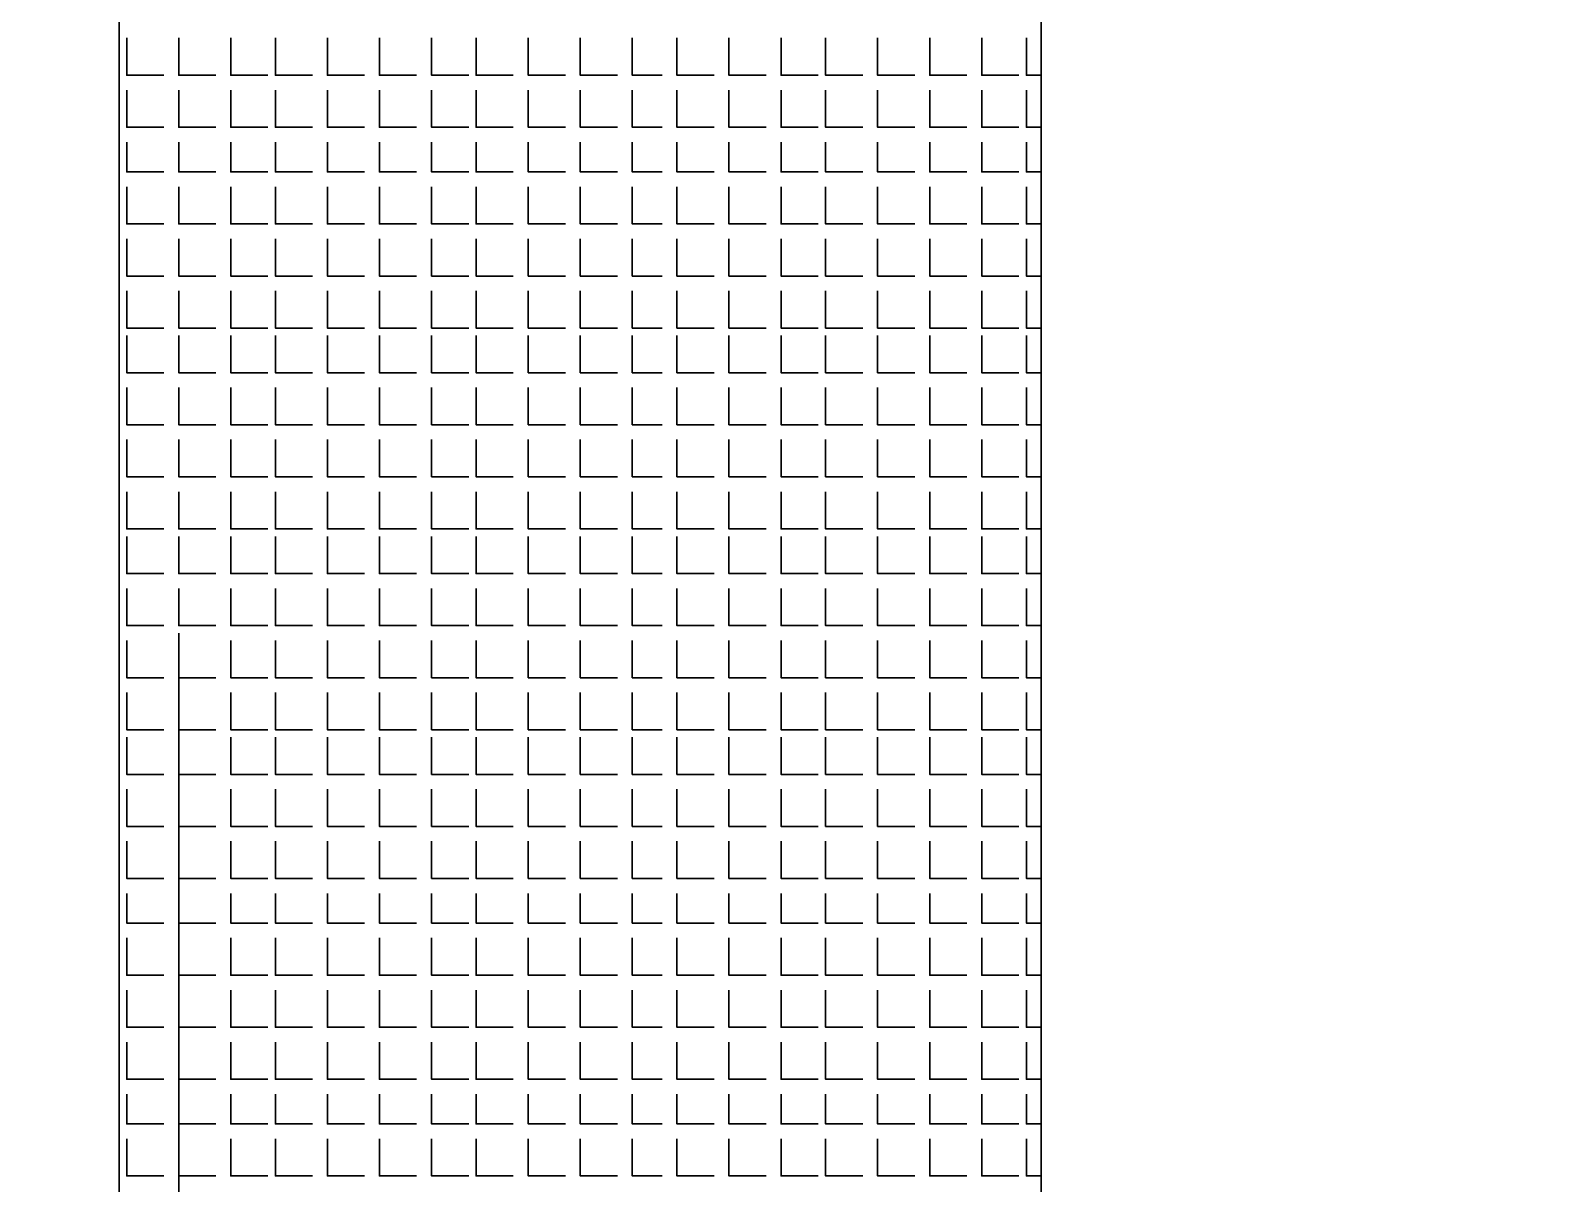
# Model space of a CAD drawing. Extents: x 69291107 to 70108111, y -33487476 to -33099794.
# Drawn here: x 69291844.7 to 69292281.5, y -33448808.7 to -33448479.2 of the extents above; entities that cross this region are included whole.
import ezdxf

# ---------------------------------------------------------------- set-up
doc = ezdxf.new("R2010")
doc.units = 0
doc.header["$LTSCALE"] = 100
for name, color, linetype in [('PDF _СС_ЗВ_Оборудование', 1, 'Continuous'), ('PDF _СС_Схема', 7, 'Continuous'), ('PDF _СС_ЭЧС_Оборудование', 1, 'Continuous')]:
    doc.layers.add(name, color=color, linetype=linetype)

msp = doc.modelspace()

# ---------------------------------------------------------------- linework, layer by layer
at = {"layer": 'PDF _СС_ЗВ_Оборудование', "lineweight": 30}
msp.add_lwpolyline([(69291870.02, -33449099.87), (69291870.02, -33448219.86)], dxfattribs=at)
at = {"layer": 'PDF _СС_Схема', "lineweight": 30}
msp.add_lwpolyline([(69291106.92, -33425583.93), (69292133.59, -33425583.93), (69292133.59, -33473370.2), (69291106.92, -33473370.2)], close=True, dxfattribs=at)
at = {"layer": 'PDF _СС_Схема', "color": 3, "lineweight": 30}
msp.add_lwpolyline([(69291887.02, -33448651.36), (69291887.02, -33450952.08), (69309802.9, -33450952.08)], dxfattribs=at)
at = {"layer": 'PDF _СС_ЭЧС_Оборудование', "lineweight": 30}
msp.add_lwpolyline([(69292133.59, -33448224.11), (69291640.45, -33448224.11), (69291640.45, -33449099.87), (69292133.59, -33449099.87)], close=True, dxfattribs=at)
for points in [[(69291872.14, -33448481.31), (69291872.14, -33448491.94), (69291882.77, -33448491.94)], [(69291887.02, -33448481.31), (69291887.02, -33448491.94), (69291897.65, -33448491.94)], [(69291901.9, -33448481.31), (69291901.9, -33448491.94), (69291912.53, -33448491.94)], [(69291914.65, -33448481.31), (69291914.65, -33448491.94), (69291925.28, -33448491.94)], [(69291929.53, -33448481.31), (69291929.53, -33448491.94), (69291940.16, -33448491.94)], [(69291944.41, -33448481.31), (69291944.41, -33448491.94), (69291955.04, -33448491.94)], [(69291959.29, -33448481.31), (69291959.29, -33448491.94), (69291969.92, -33448491.94)], [(69291972.05, -33448481.31), (69291972.05, -33448491.94), (69291982.67, -33448491.94)], [(69291986.93, -33448481.31), (69291986.93, -33448491.94), (69291997.55, -33448491.94)], [(69292001.81, -33448481.31), (69292001.81, -33448491.94), (69292012.43, -33448491.94)], [(69292016.68, -33448481.31), (69292016.68, -33448491.94), (69292025.19, -33448491.94)], [(69292029.44, -33448481.31), (69292029.44, -33448491.94), (69292040.07, -33448491.94)], [(69292044.32, -33448481.31), (69292044.32, -33448491.94), (69292054.95, -33448491.94)], [(69292059.2, -33448481.31), (69292059.2, -33448491.94), (69292069.82, -33448491.94)], [(69292071.95, -33448481.31), (69292071.95, -33448491.94), (69292082.58, -33448491.94)], [(69292086.83, -33448481.31), (69292086.83, -33448491.94), (69292097.46, -33448491.94)], [(69292101.71, -33448481.31), (69292101.71, -33448491.94), (69292112.34, -33448491.94)], [(69292116.59, -33448481.31), (69292116.59, -33448491.94), (69292127.22, -33448491.94)], [(69292129.34, -33448481.31), (69292129.34, -33448491.94), (69292133.59, -33448491.94)], [(69291872.14, -33448496.19), (69291872.14, -33448506.82), (69291882.77, -33448506.82)], [(69291887.02, -33448496.19), (69291887.02, -33448506.82), (69291897.65, -33448506.82)], [(69291901.9, -33448496.19), (69291901.9, -33448506.82), (69291912.53, -33448506.82)], [(69291914.65, -33448496.19), (69291914.65, -33448506.82), (69291925.28, -33448506.82)], [(69291929.53, -33448496.19), (69291929.53, -33448506.82), (69291940.16, -33448506.82)], [(69291944.41, -33448496.19), (69291944.41, -33448506.82), (69291955.04, -33448506.82)], [(69291959.29, -33448496.19), (69291959.29, -33448506.82), (69291969.92, -33448506.82)], [(69291972.05, -33448496.19), (69291972.05, -33448506.82), (69291982.67, -33448506.82)], [(69291986.93, -33448496.19), (69291986.93, -33448506.82), (69291997.55, -33448506.82)], [(69292001.81, -33448496.19), (69292001.81, -33448506.82), (69292012.43, -33448506.82)], [(69292016.68, -33448496.19), (69292016.68, -33448506.82), (69292025.19, -33448506.82)], [(69292029.44, -33448496.19), (69292029.44, -33448506.82), (69292040.07, -33448506.82)], [(69292044.32, -33448496.19), (69292044.32, -33448506.82), (69292054.95, -33448506.82)], [(69292059.2, -33448496.19), (69292059.2, -33448506.82), (69292069.82, -33448506.82)], [(69292071.95, -33448496.19), (69292071.95, -33448506.82), (69292082.58, -33448506.82)], [(69292086.83, -33448496.19), (69292086.83, -33448506.82), (69292097.46, -33448506.82)], [(69292101.71, -33448496.19), (69292101.71, -33448506.82), (69292112.34, -33448506.82)], [(69292116.59, -33448496.19), (69292116.59, -33448506.82), (69292127.22, -33448506.82)], [(69292129.34, -33448496.19), (69292129.34, -33448506.82), (69292133.59, -33448506.82)], [(69291872.14, -33448511.07), (69291872.14, -33448519.57), (69291882.77, -33448519.57)], [(69291887.02, -33448511.07), (69291887.02, -33448519.57), (69291897.65, -33448519.57)], [(69291901.9, -33448511.07), (69291901.9, -33448519.57), (69291912.53, -33448519.57)], [(69291914.65, -33448511.07), (69291914.65, -33448519.57), (69291925.28, -33448519.57)], [(69291929.53, -33448511.07), (69291929.53, -33448519.57), (69291940.16, -33448519.57)], [(69291944.41, -33448511.07), (69291944.41, -33448519.57), (69291955.04, -33448519.57)], [(69291959.29, -33448511.07), (69291959.29, -33448519.57), (69291969.92, -33448519.57)], [(69291972.05, -33448511.07), (69291972.05, -33448519.57), (69291982.67, -33448519.57)], [(69291986.93, -33448511.07), (69291986.93, -33448519.57), (69291997.55, -33448519.57)], [(69292001.81, -33448511.07), (69292001.81, -33448519.57), (69292012.43, -33448519.57)], [(69292016.68, -33448511.07), (69292016.68, -33448519.57), (69292025.19, -33448519.57)], [(69292029.44, -33448511.07), (69292029.44, -33448519.57), (69292040.07, -33448519.57)], [(69292044.32, -33448511.07), (69292044.32, -33448519.57), (69292054.95, -33448519.57)], [(69292059.2, -33448511.07), (69292059.2, -33448519.57), (69292069.82, -33448519.57)], [(69292071.95, -33448511.07), (69292071.95, -33448519.57), (69292082.58, -33448519.57)], [(69292086.83, -33448511.07), (69292086.83, -33448519.57), (69292097.46, -33448519.57)], [(69292101.71, -33448511.07), (69292101.71, -33448519.57), (69292112.34, -33448519.57)], [(69292116.59, -33448511.07), (69292116.59, -33448519.57), (69292127.22, -33448519.57)], [(69292129.34, -33448511.07), (69292129.34, -33448519.57), (69292133.59, -33448519.57)], [(69291872.14, -33448523.83), (69291872.14, -33448534.45), (69291882.77, -33448534.45)], [(69291887.02, -33448523.83), (69291887.02, -33448534.45), (69291897.65, -33448534.45)], [(69291901.9, -33448523.83), (69291901.9, -33448534.45), (69291912.53, -33448534.45)], [(69291914.65, -33448523.83), (69291914.65, -33448534.45), (69291925.28, -33448534.45)], [(69291929.53, -33448523.83), (69291929.53, -33448534.45), (69291940.16, -33448534.45)], [(69291944.41, -33448523.83), (69291944.41, -33448534.45), (69291955.04, -33448534.45)], [(69291959.29, -33448523.83), (69291959.29, -33448534.45), (69291969.92, -33448534.45)], [(69291972.05, -33448523.83), (69291972.05, -33448534.45), (69291982.67, -33448534.45)], [(69291986.93, -33448523.83), (69291986.93, -33448534.45), (69291997.55, -33448534.45)], [(69292001.81, -33448523.83), (69292001.81, -33448534.45), (69292012.43, -33448534.45)], [(69292016.68, -33448523.83), (69292016.68, -33448534.45), (69292025.19, -33448534.45)], [(69292029.44, -33448523.83), (69292029.44, -33448534.45), (69292040.07, -33448534.45)], [(69292044.32, -33448523.83), (69292044.32, -33448534.45), (69292054.95, -33448534.45)], [(69292059.2, -33448523.83), (69292059.2, -33448534.45), (69292069.82, -33448534.45)], [(69292071.95, -33448523.83), (69292071.95, -33448534.45), (69292082.58, -33448534.45)], [(69292086.83, -33448523.83), (69292086.83, -33448534.45), (69292097.46, -33448534.45)], [(69292101.71, -33448523.83), (69292101.71, -33448534.45), (69292112.34, -33448534.45)], [(69292116.59, -33448523.83), (69292116.59, -33448534.45), (69292127.22, -33448534.45)], [(69292129.34, -33448523.83), (69292129.34, -33448534.45), (69292133.59, -33448534.45)], [(69291872.14, -33448538.7), (69291872.14, -33448549.33), (69291882.77, -33448549.33)], [(69291887.02, -33448538.7), (69291887.02, -33448549.33), (69291897.65, -33448549.33)], [(69291901.9, -33448538.7), (69291901.9, -33448549.33), (69291912.53, -33448549.33)], [(69291914.65, -33448538.7), (69291914.65, -33448549.33), (69291925.28, -33448549.33)], [(69291929.53, -33448538.7), (69291929.53, -33448549.33), (69291940.16, -33448549.33)], [(69291944.41, -33448538.7), (69291944.41, -33448549.33), (69291955.04, -33448549.33)], [(69291959.29, -33448538.7), (69291959.29, -33448549.33), (69291969.92, -33448549.33)], [(69291972.05, -33448538.7), (69291972.05, -33448549.33), (69291982.67, -33448549.33)], [(69291986.93, -33448538.7), (69291986.93, -33448549.33), (69291997.55, -33448549.33)], [(69292001.81, -33448538.7), (69292001.81, -33448549.33), (69292012.43, -33448549.33)], [(69292016.68, -33448538.7), (69292016.68, -33448549.33), (69292025.19, -33448549.33)], [(69292029.44, -33448538.7), (69292029.44, -33448549.33), (69292040.07, -33448549.33)], [(69292044.32, -33448538.7), (69292044.32, -33448549.33), (69292054.95, -33448549.33)], [(69292059.2, -33448538.7), (69292059.2, -33448549.33), (69292069.82, -33448549.33)], [(69292071.95, -33448538.7), (69292071.95, -33448549.33), (69292082.58, -33448549.33)], [(69292086.83, -33448538.7), (69292086.83, -33448549.33), (69292097.46, -33448549.33)], [(69292101.71, -33448538.7), (69292101.71, -33448549.33), (69292112.34, -33448549.33)], [(69292116.59, -33448538.7), (69292116.59, -33448549.33), (69292127.22, -33448549.33)], [(69292129.34, -33448538.7), (69292129.34, -33448549.33), (69292133.59, -33448549.33)], [(69291872.14, -33448553.58), (69291872.14, -33448564.21), (69291882.77, -33448564.21)], [(69291887.02, -33448553.58), (69291887.02, -33448564.21), (69291897.65, -33448564.21)], [(69291901.9, -33448553.58), (69291901.9, -33448564.21), (69291912.53, -33448564.21)], [(69291914.65, -33448553.58), (69291914.65, -33448564.21), (69291925.28, -33448564.21)], [(69291929.53, -33448553.58), (69291929.53, -33448564.21), (69291940.16, -33448564.21)], [(69291944.41, -33448553.58), (69291944.41, -33448564.21), (69291955.04, -33448564.21)], [(69291959.29, -33448553.58), (69291959.29, -33448564.21), (69291969.92, -33448564.21)], [(69291972.05, -33448553.58), (69291972.05, -33448564.21), (69291982.67, -33448564.21)], [(69291986.93, -33448553.58), (69291986.93, -33448564.21), (69291997.55, -33448564.21)], [(69292001.81, -33448553.58), (69292001.81, -33448564.21), (69292012.43, -33448564.21)], [(69292016.68, -33448553.58), (69292016.68, -33448564.21), (69292025.19, -33448564.21)], [(69292029.44, -33448553.58), (69292029.44, -33448564.21), (69292040.07, -33448564.21)], [(69292044.32, -33448553.58), (69292044.32, -33448564.21), (69292054.95, -33448564.21)], [(69292059.2, -33448553.58), (69292059.2, -33448564.21), (69292069.82, -33448564.21)], [(69292071.95, -33448553.58), (69292071.95, -33448564.21), (69292082.58, -33448564.21)], [(69292086.83, -33448553.58), (69292086.83, -33448564.21), (69292097.46, -33448564.21)], [(69292101.71, -33448553.58), (69292101.71, -33448564.21), (69292112.34, -33448564.21)], [(69292116.59, -33448553.58), (69292116.59, -33448564.21), (69292127.22, -33448564.21)], [(69292129.34, -33448553.58), (69292129.34, -33448564.21), (69292133.59, -33448564.21)], [(69291872.14, -33448566.34), (69291872.14, -33448576.97), (69291882.77, -33448576.97)], [(69291887.02, -33448566.34), (69291887.02, -33448576.97), (69291897.65, -33448576.97)], [(69291901.9, -33448566.34), (69291901.9, -33448576.97), (69291912.53, -33448576.97)], [(69291914.65, -33448566.34), (69291914.65, -33448576.97), (69291925.28, -33448576.97)], [(69291929.53, -33448566.34), (69291929.53, -33448576.97), (69291940.16, -33448576.97)], [(69291944.41, -33448566.34), (69291944.41, -33448576.97), (69291955.04, -33448576.97)], [(69291959.29, -33448566.34), (69291959.29, -33448576.97), (69291969.92, -33448576.97)], [(69291972.05, -33448566.34), (69291972.05, -33448576.97), (69291982.67, -33448576.97)], [(69291986.93, -33448566.34), (69291986.93, -33448576.97), (69291997.55, -33448576.97)], [(69292001.81, -33448566.34), (69292001.81, -33448576.97), (69292012.43, -33448576.97)], [(69292016.68, -33448566.34), (69292016.68, -33448576.97), (69292025.19, -33448576.97)], [(69292029.44, -33448566.34), (69292029.44, -33448576.97), (69292040.07, -33448576.97)], [(69292044.32, -33448566.34), (69292044.32, -33448576.97), (69292054.95, -33448576.97)], [(69292059.2, -33448566.34), (69292059.2, -33448576.97), (69292069.82, -33448576.97)], [(69292071.95, -33448566.34), (69292071.95, -33448576.97), (69292082.58, -33448576.97)], [(69292086.83, -33448566.34), (69292086.83, -33448576.97), (69292097.46, -33448576.97)], [(69292101.71, -33448566.34), (69292101.71, -33448576.97), (69292112.34, -33448576.97)], [(69292116.59, -33448566.34), (69292116.59, -33448576.97), (69292127.22, -33448576.97)], [(69292129.34, -33448566.34), (69292129.34, -33448576.97), (69292133.59, -33448576.97)], [(69291872.14, -33448581.22), (69291872.14, -33448591.84), (69291882.77, -33448591.84)], [(69291887.02, -33448581.22), (69291887.02, -33448591.84), (69291897.65, -33448591.84)], [(69291901.9, -33448581.22), (69291901.9, -33448591.84), (69291912.53, -33448591.84)], [(69291914.65, -33448581.22), (69291914.65, -33448591.84), (69291925.28, -33448591.84)], [(69291929.53, -33448581.22), (69291929.53, -33448591.84), (69291940.16, -33448591.84)], [(69291944.41, -33448581.22), (69291944.41, -33448591.84), (69291955.04, -33448591.84)], [(69291959.29, -33448581.22), (69291959.29, -33448591.84), (69291969.92, -33448591.84)], [(69291972.05, -33448581.22), (69291972.05, -33448591.84), (69291982.67, -33448591.84)], [(69291986.93, -33448581.22), (69291986.93, -33448591.84), (69291997.55, -33448591.84)], [(69292001.81, -33448581.22), (69292001.81, -33448591.84), (69292012.43, -33448591.84)], [(69292016.68, -33448581.22), (69292016.68, -33448591.84), (69292025.19, -33448591.84)], [(69292029.44, -33448581.22), (69292029.44, -33448591.84), (69292040.07, -33448591.84)], [(69292044.32, -33448581.22), (69292044.32, -33448591.84), (69292054.95, -33448591.84)], [(69292059.2, -33448581.22), (69292059.2, -33448591.84), (69292069.82, -33448591.84)], [(69292071.95, -33448581.22), (69292071.95, -33448591.84), (69292082.58, -33448591.84)], [(69292086.83, -33448581.22), (69292086.83, -33448591.84), (69292097.46, -33448591.84)], [(69292101.71, -33448581.22), (69292101.71, -33448591.84), (69292112.34, -33448591.84)], [(69292116.59, -33448581.22), (69292116.59, -33448591.84), (69292127.22, -33448591.84)], [(69292129.34, -33448581.22), (69292129.34, -33448591.84), (69292133.59, -33448591.84)], [(69291872.14, -33448596.1), (69291872.14, -33448606.72), (69291882.77, -33448606.72)], [(69291887.02, -33448596.1), (69291887.02, -33448606.72), (69291897.65, -33448606.72)], [(69291901.9, -33448596.1), (69291901.9, -33448606.72), (69291912.53, -33448606.72)], [(69291914.65, -33448596.1), (69291914.65, -33448606.72), (69291925.28, -33448606.72)], [(69291929.53, -33448596.1), (69291929.53, -33448606.72), (69291940.16, -33448606.72)], [(69291944.41, -33448596.1), (69291944.41, -33448606.72), (69291955.04, -33448606.72)], [(69291959.29, -33448596.1), (69291959.29, -33448606.72), (69291969.92, -33448606.72)], [(69291972.05, -33448596.1), (69291972.05, -33448606.72), (69291982.67, -33448606.72)], [(69291986.93, -33448596.1), (69291986.93, -33448606.72), (69291997.55, -33448606.72)], [(69292001.81, -33448596.1), (69292001.81, -33448606.72), (69292012.43, -33448606.72)], [(69292016.68, -33448596.1), (69292016.68, -33448606.72), (69292025.19, -33448606.72)], [(69292029.44, -33448596.1), (69292029.44, -33448606.72), (69292040.07, -33448606.72)], [(69292044.32, -33448596.1), (69292044.32, -33448606.72), (69292054.95, -33448606.72)], [(69292059.2, -33448596.1), (69292059.2, -33448606.72), (69292069.82, -33448606.72)], [(69292071.95, -33448596.1), (69292071.95, -33448606.72), (69292082.58, -33448606.72)], [(69292086.83, -33448596.1), (69292086.83, -33448606.72), (69292097.46, -33448606.72)], [(69292101.71, -33448596.1), (69292101.71, -33448606.72), (69292112.34, -33448606.72)], [(69292116.59, -33448596.1), (69292116.59, -33448606.72), (69292127.22, -33448606.72)], [(69292129.34, -33448596.1), (69292129.34, -33448606.72), (69292133.59, -33448606.72)], [(69291872.14, -33448610.98), (69291872.14, -33448621.6), (69291882.77, -33448621.6)], [(69291887.02, -33448610.98), (69291887.02, -33448621.6), (69291897.65, -33448621.6)], [(69291901.9, -33448610.98), (69291901.9, -33448621.6), (69291912.53, -33448621.6)], [(69291914.65, -33448610.98), (69291914.65, -33448621.6), (69291925.28, -33448621.6)], [(69291929.53, -33448610.98), (69291929.53, -33448621.6), (69291940.16, -33448621.6)], [(69291944.41, -33448610.98), (69291944.41, -33448621.6), (69291955.04, -33448621.6)], [(69291959.29, -33448610.98), (69291959.29, -33448621.6), (69291969.92, -33448621.6)], [(69291972.05, -33448610.98), (69291972.05, -33448621.6), (69291982.67, -33448621.6)], [(69291986.93, -33448610.98), (69291986.93, -33448621.6), (69291997.55, -33448621.6)], [(69292001.81, -33448610.98), (69292001.81, -33448621.6), (69292012.43, -33448621.6)], [(69292016.68, -33448610.98), (69292016.68, -33448621.6), (69292025.19, -33448621.6)], [(69292029.44, -33448610.98), (69292029.44, -33448621.6), (69292040.07, -33448621.6)], [(69292044.32, -33448610.98), (69292044.32, -33448621.6), (69292054.95, -33448621.6)], [(69292059.2, -33448610.98), (69292059.2, -33448621.6), (69292069.82, -33448621.6)], [(69292071.95, -33448610.98), (69292071.95, -33448621.6), (69292082.58, -33448621.6)], [(69292086.83, -33448610.98), (69292086.83, -33448621.6), (69292097.46, -33448621.6)], [(69292101.71, -33448610.98), (69292101.71, -33448621.6), (69292112.34, -33448621.6)], [(69292116.59, -33448610.98), (69292116.59, -33448621.6), (69292127.22, -33448621.6)], [(69292129.34, -33448610.98), (69292129.34, -33448621.6), (69292133.59, -33448621.6)], [(69291872.14, -33448623.73), (69291872.14, -33448634.36), (69291882.77, -33448634.36)], [(69291887.02, -33448623.73), (69291887.02, -33448634.36), (69291897.65, -33448634.36)], [(69291901.9, -33448623.73), (69291901.9, -33448634.36), (69291912.53, -33448634.36)], [(69291914.65, -33448623.73), (69291914.65, -33448634.36), (69291925.28, -33448634.36)], [(69291929.53, -33448623.73), (69291929.53, -33448634.36), (69291940.16, -33448634.36)], [(69291944.41, -33448623.73), (69291944.41, -33448634.36), (69291955.04, -33448634.36)], [(69291959.29, -33448623.73), (69291959.29, -33448634.36), (69291969.92, -33448634.36)], [(69291972.05, -33448623.73), (69291972.05, -33448634.36), (69291982.67, -33448634.36)], [(69291986.93, -33448623.73), (69291986.93, -33448634.36), (69291997.55, -33448634.36)], [(69292001.81, -33448623.73), (69292001.81, -33448634.36), (69292012.43, -33448634.36)], [(69292016.68, -33448623.73), (69292016.68, -33448634.36), (69292025.19, -33448634.36)], [(69292029.44, -33448623.73), (69292029.44, -33448634.36), (69292040.07, -33448634.36)], [(69292044.32, -33448623.73), (69292044.32, -33448634.36), (69292054.95, -33448634.36)], [(69292059.2, -33448623.73), (69292059.2, -33448634.36), (69292069.82, -33448634.36)], [(69292071.95, -33448623.73), (69292071.95, -33448634.36), (69292082.58, -33448634.36)], [(69292086.83, -33448623.73), (69292086.83, -33448634.36), (69292097.46, -33448634.36)], [(69292101.71, -33448623.73), (69292101.71, -33448634.36), (69292112.34, -33448634.36)], [(69292116.59, -33448623.73), (69292116.59, -33448634.36), (69292127.22, -33448634.36)], [(69292129.34, -33448623.73), (69292129.34, -33448634.36), (69292133.59, -33448634.36)], [(69291872.14, -33448638.61), (69291872.14, -33448649.24), (69291882.77, -33448649.24)], [(69291887.02, -33448638.61), (69291887.02, -33448649.24), (69291897.65, -33448649.24)], [(69291901.9, -33448638.61), (69291901.9, -33448649.24), (69291912.53, -33448649.24)], [(69291914.65, -33448638.61), (69291914.65, -33448649.24), (69291925.28, -33448649.24)], [(69291929.53, -33448638.61), (69291929.53, -33448649.24), (69291940.16, -33448649.24)], [(69291944.41, -33448638.61), (69291944.41, -33448649.24), (69291955.04, -33448649.24)], [(69291959.29, -33448638.61), (69291959.29, -33448649.24), (69291969.92, -33448649.24)], [(69291972.05, -33448638.61), (69291972.05, -33448649.24), (69291982.67, -33448649.24)], [(69291986.93, -33448638.61), (69291986.93, -33448649.24), (69291997.55, -33448649.24)], [(69292001.81, -33448638.61), (69292001.81, -33448649.24), (69292012.43, -33448649.24)], [(69292016.68, -33448638.61), (69292016.68, -33448649.24), (69292025.19, -33448649.24)], [(69292029.44, -33448638.61), (69292029.44, -33448649.24), (69292040.07, -33448649.24)], [(69292044.32, -33448638.61), (69292044.32, -33448649.24), (69292054.95, -33448649.24)], [(69292059.2, -33448638.61), (69292059.2, -33448649.24), (69292069.82, -33448649.24)], [(69292071.95, -33448638.61), (69292071.95, -33448649.24), (69292082.58, -33448649.24)], [(69292086.83, -33448638.61), (69292086.83, -33448649.24), (69292097.46, -33448649.24)], [(69292101.71, -33448638.61), (69292101.71, -33448649.24), (69292112.34, -33448649.24)], [(69292116.59, -33448638.61), (69292116.59, -33448649.24), (69292127.22, -33448649.24)], [(69292129.34, -33448638.61), (69292129.34, -33448649.24), (69292133.59, -33448649.24)], [(69291872.14, -33448653.49), (69291872.14, -33448664.12), (69291882.77, -33448664.12)], [(69291887.02, -33448653.49), (69291887.02, -33448664.12), (69291897.65, -33448664.12)], [(69291901.9, -33448653.49), (69291901.9, -33448664.12), (69291912.53, -33448664.12)], [(69291914.65, -33448653.49), (69291914.65, -33448664.12), (69291925.28, -33448664.12)], [(69291929.53, -33448653.49), (69291929.53, -33448664.12), (69291940.16, -33448664.12)], [(69291944.41, -33448653.49), (69291944.41, -33448664.12), (69291955.04, -33448664.12)], [(69291959.29, -33448653.49), (69291959.29, -33448664.12), (69291969.92, -33448664.12)], [(69291972.05, -33448653.49), (69291972.05, -33448664.12), (69291982.67, -33448664.12)], [(69291986.93, -33448653.49), (69291986.93, -33448664.12), (69291997.55, -33448664.12)], [(69292001.81, -33448653.49), (69292001.81, -33448664.12), (69292012.43, -33448664.12)], [(69292016.68, -33448653.49), (69292016.68, -33448664.12), (69292025.19, -33448664.12)], [(69292029.44, -33448653.49), (69292029.44, -33448664.12), (69292040.07, -33448664.12)], [(69292044.32, -33448653.49), (69292044.32, -33448664.12), (69292054.95, -33448664.12)], [(69292059.2, -33448653.49), (69292059.2, -33448664.12), (69292069.82, -33448664.12)], [(69292071.95, -33448653.49), (69292071.95, -33448664.12), (69292082.58, -33448664.12)], [(69292086.83, -33448653.49), (69292086.83, -33448664.12), (69292097.46, -33448664.12)], [(69292101.71, -33448653.49), (69292101.71, -33448664.12), (69292112.34, -33448664.12)], [(69292116.59, -33448653.49), (69292116.59, -33448664.12), (69292127.22, -33448664.12)], [(69292129.34, -33448653.49), (69292129.34, -33448664.12), (69292133.59, -33448664.12)], [(69291872.14, -33448668.37), (69291872.14, -33448679), (69291882.77, -33448679)], [(69291887.02, -33448668.37), (69291887.02, -33448679), (69291897.65, -33448679)], [(69291901.9, -33448668.37), (69291901.9, -33448679), (69291912.53, -33448679)], [(69291914.65, -33448668.37), (69291914.65, -33448679), (69291925.28, -33448679)], [(69291929.53, -33448668.37), (69291929.53, -33448679), (69291940.16, -33448679)], [(69291944.41, -33448668.37), (69291944.41, -33448679), (69291955.04, -33448679)], [(69291959.29, -33448668.37), (69291959.29, -33448679), (69291969.92, -33448679)], [(69291972.05, -33448668.37), (69291972.05, -33448679), (69291982.67, -33448679)], [(69291986.93, -33448668.37), (69291986.93, -33448679), (69291997.55, -33448679)], [(69292001.81, -33448668.37), (69292001.81, -33448679), (69292012.43, -33448679)], [(69292016.68, -33448668.37), (69292016.68, -33448679), (69292025.19, -33448679)], [(69292029.44, -33448668.37), (69292029.44, -33448679), (69292040.07, -33448679)], [(69292044.32, -33448668.37), (69292044.32, -33448679), (69292054.95, -33448679)], [(69292059.2, -33448668.37), (69292059.2, -33448679), (69292069.82, -33448679)], [(69292071.95, -33448668.37), (69292071.95, -33448679), (69292082.58, -33448679)], [(69292086.83, -33448668.37), (69292086.83, -33448679), (69292097.46, -33448679)], [(69292101.71, -33448668.37), (69292101.71, -33448679), (69292112.34, -33448679)], [(69292116.59, -33448668.37), (69292116.59, -33448679), (69292127.22, -33448679)], [(69292129.34, -33448668.37), (69292129.34, -33448679), (69292133.59, -33448679)], [(69291872.14, -33448681.12), (69291872.14, -33448691.75), (69291882.77, -33448691.75)], [(69291887.02, -33448681.12), (69291887.02, -33448691.75), (69291897.65, -33448691.75)], [(69291901.9, -33448681.12), (69291901.9, -33448691.75), (69291912.53, -33448691.75)], [(69291914.65, -33448681.12), (69291914.65, -33448691.75), (69291925.28, -33448691.75)], [(69291929.53, -33448681.12), (69291929.53, -33448691.75), (69291940.16, -33448691.75)], [(69291944.41, -33448681.12), (69291944.41, -33448691.75), (69291955.04, -33448691.75)], [(69291959.29, -33448681.12), (69291959.29, -33448691.75), (69291969.92, -33448691.75)], [(69291972.05, -33448681.12), (69291972.05, -33448691.75), (69291982.67, -33448691.75)], [(69291986.93, -33448681.12), (69291986.93, -33448691.75), (69291997.55, -33448691.75)], [(69292001.81, -33448681.12), (69292001.81, -33448691.75), (69292012.43, -33448691.75)], [(69292016.68, -33448681.12), (69292016.68, -33448691.75), (69292025.19, -33448691.75)], [(69292029.44, -33448681.12), (69292029.44, -33448691.75), (69292040.07, -33448691.75)], [(69292044.32, -33448681.12), (69292044.32, -33448691.75), (69292054.95, -33448691.75)], [(69292059.2, -33448681.12), (69292059.2, -33448691.75), (69292069.82, -33448691.75)], [(69292071.95, -33448681.12), (69292071.95, -33448691.75), (69292082.58, -33448691.75)], [(69292086.83, -33448681.12), (69292086.83, -33448691.75), (69292097.46, -33448691.75)], [(69292101.71, -33448681.12), (69292101.71, -33448691.75), (69292112.34, -33448691.75)], [(69292116.59, -33448681.12), (69292116.59, -33448691.75), (69292127.22, -33448691.75)], [(69292129.34, -33448681.12), (69292129.34, -33448691.75), (69292133.59, -33448691.75)], [(69291872.14, -33448696), (69291872.14, -33448706.63), (69291882.77, -33448706.63)], [(69291887.02, -33448696), (69291887.02, -33448706.63), (69291897.65, -33448706.63)], [(69291901.9, -33448696), (69291901.9, -33448706.63), (69291912.53, -33448706.63)], [(69291914.65, -33448696), (69291914.65, -33448706.63), (69291925.28, -33448706.63)], [(69291929.53, -33448696), (69291929.53, -33448706.63), (69291940.16, -33448706.63)], [(69291944.41, -33448696), (69291944.41, -33448706.63), (69291955.04, -33448706.63)], [(69291959.29, -33448696), (69291959.29, -33448706.63), (69291969.92, -33448706.63)], [(69291972.05, -33448696), (69291972.05, -33448706.63), (69291982.67, -33448706.63)], [(69291986.93, -33448696), (69291986.93, -33448706.63), (69291997.55, -33448706.63)], [(69292001.81, -33448696), (69292001.81, -33448706.63), (69292012.43, -33448706.63)], [(69292016.68, -33448696), (69292016.68, -33448706.63), (69292025.19, -33448706.63)], [(69292029.44, -33448696), (69292029.44, -33448706.63), (69292040.07, -33448706.63)], [(69292044.32, -33448696), (69292044.32, -33448706.63), (69292054.95, -33448706.63)], [(69292059.2, -33448696), (69292059.2, -33448706.63), (69292069.82, -33448706.63)], [(69292071.95, -33448696), (69292071.95, -33448706.63), (69292082.58, -33448706.63)], [(69292086.83, -33448696), (69292086.83, -33448706.63), (69292097.46, -33448706.63)], [(69292101.71, -33448696), (69292101.71, -33448706.63), (69292112.34, -33448706.63)], [(69292116.59, -33448696), (69292116.59, -33448706.63), (69292127.22, -33448706.63)], [(69292129.34, -33448696), (69292129.34, -33448706.63), (69292133.59, -33448706.63)], [(69291872.14, -33448710.88), (69291872.14, -33448721.51), (69291882.77, -33448721.51)], [(69291887.02, -33448710.88), (69291887.02, -33448721.51), (69291897.65, -33448721.51)], [(69291901.9, -33448710.88), (69291901.9, -33448721.51), (69291912.53, -33448721.51)], [(69291914.65, -33448710.88), (69291914.65, -33448721.51), (69291925.28, -33448721.51)], [(69291929.53, -33448710.88), (69291929.53, -33448721.51), (69291940.16, -33448721.51)], [(69291944.41, -33448710.88), (69291944.41, -33448721.51), (69291955.04, -33448721.51)], [(69291959.29, -33448710.88), (69291959.29, -33448721.51), (69291969.92, -33448721.51)], [(69291972.05, -33448710.88), (69291972.05, -33448721.51), (69291982.67, -33448721.51)], [(69291986.93, -33448710.88), (69291986.93, -33448721.51), (69291997.55, -33448721.51)], [(69292001.81, -33448710.88), (69292001.81, -33448721.51), (69292012.43, -33448721.51)], [(69292016.68, -33448710.88), (69292016.68, -33448721.51), (69292025.19, -33448721.51)], [(69292029.44, -33448710.88), (69292029.44, -33448721.51), (69292040.07, -33448721.51)], [(69292044.32, -33448710.88), (69292044.32, -33448721.51), (69292054.95, -33448721.51)], [(69292059.2, -33448710.88), (69292059.2, -33448721.51), (69292069.82, -33448721.51)], [(69292071.95, -33448710.88), (69292071.95, -33448721.51), (69292082.58, -33448721.51)], [(69292086.83, -33448710.88), (69292086.83, -33448721.51), (69292097.46, -33448721.51)], [(69292101.71, -33448710.88), (69292101.71, -33448721.51), (69292112.34, -33448721.51)], [(69292116.59, -33448710.88), (69292116.59, -33448721.51), (69292127.22, -33448721.51)], [(69292129.34, -33448710.88), (69292129.34, -33448721.51), (69292133.59, -33448721.51)], [(69291872.14, -33448725.76), (69291872.14, -33448734.26), (69291882.77, -33448734.26)], [(69291887.02, -33448725.76), (69291887.02, -33448734.26), (69291897.65, -33448734.26)], [(69291901.9, -33448725.76), (69291901.9, -33448734.26), (69291912.53, -33448734.26)], [(69291914.65, -33448725.76), (69291914.65, -33448734.26), (69291925.28, -33448734.26)], [(69291929.53, -33448725.76), (69291929.53, -33448734.26), (69291940.16, -33448734.26)], [(69291944.41, -33448725.76), (69291944.41, -33448734.26), (69291955.04, -33448734.26)], [(69291959.29, -33448725.76), (69291959.29, -33448734.26), (69291969.92, -33448734.26)], [(69291972.05, -33448725.76), (69291972.05, -33448734.26), (69291982.67, -33448734.26)], [(69291986.93, -33448725.76), (69291986.93, -33448734.26), (69291997.55, -33448734.26)], [(69292001.81, -33448725.76), (69292001.81, -33448734.26), (69292012.43, -33448734.26)], [(69292016.68, -33448725.76), (69292016.68, -33448734.26), (69292025.19, -33448734.26)], [(69292029.44, -33448725.76), (69292029.44, -33448734.26), (69292040.07, -33448734.26)], [(69292044.32, -33448725.76), (69292044.32, -33448734.26), (69292054.95, -33448734.26)], [(69292059.2, -33448725.76), (69292059.2, -33448734.26), (69292069.82, -33448734.26)], [(69292071.95, -33448725.76), (69292071.95, -33448734.26), (69292082.58, -33448734.26)], [(69292086.83, -33448725.76), (69292086.83, -33448734.26), (69292097.46, -33448734.26)], [(69292101.71, -33448725.76), (69292101.71, -33448734.26), (69292112.34, -33448734.26)], [(69292116.59, -33448725.76), (69292116.59, -33448734.26), (69292127.22, -33448734.26)], [(69292129.34, -33448725.76), (69292129.34, -33448734.26), (69292133.59, -33448734.26)], [(69291872.14, -33448738.51), (69291872.14, -33448749.14), (69291882.77, -33448749.14)], [(69291887.02, -33448738.51), (69291887.02, -33448749.14), (69291897.65, -33448749.14)], [(69291901.9, -33448738.51), (69291901.9, -33448749.14), (69291912.53, -33448749.14)], [(69291914.65, -33448738.51), (69291914.65, -33448749.14), (69291925.28, -33448749.14)], [(69291929.53, -33448738.51), (69291929.53, -33448749.14), (69291940.16, -33448749.14)], [(69291944.41, -33448738.51), (69291944.41, -33448749.14), (69291955.04, -33448749.14)], [(69291959.29, -33448738.51), (69291959.29, -33448749.14), (69291969.92, -33448749.14)], [(69291972.05, -33448738.51), (69291972.05, -33448749.14), (69291982.67, -33448749.14)], [(69291986.93, -33448738.51), (69291986.93, -33448749.14), (69291997.55, -33448749.14)], [(69292001.81, -33448738.51), (69292001.81, -33448749.14), (69292012.43, -33448749.14)], [(69292016.68, -33448738.51), (69292016.68, -33448749.14), (69292025.19, -33448749.14)], [(69292029.44, -33448738.51), (69292029.44, -33448749.14), (69292040.07, -33448749.14)], [(69292044.32, -33448738.51), (69292044.32, -33448749.14), (69292054.95, -33448749.14)], [(69292059.2, -33448738.51), (69292059.2, -33448749.14), (69292069.82, -33448749.14)], [(69292071.95, -33448738.51), (69292071.95, -33448749.14), (69292082.58, -33448749.14)], [(69292086.83, -33448738.51), (69292086.83, -33448749.14), (69292097.46, -33448749.14)], [(69292101.71, -33448738.51), (69292101.71, -33448749.14), (69292112.34, -33448749.14)], [(69292116.59, -33448738.51), (69292116.59, -33448749.14), (69292127.22, -33448749.14)], [(69292129.34, -33448738.51), (69292129.34, -33448749.14), (69292133.59, -33448749.14)], [(69291872.14, -33448753.39), (69291872.14, -33448764.02), (69291882.77, -33448764.02)], [(69291887.02, -33448753.39), (69291887.02, -33448764.02), (69291897.65, -33448764.02)], [(69291901.9, -33448753.39), (69291901.9, -33448764.02), (69291912.53, -33448764.02)], [(69291914.65, -33448753.39), (69291914.65, -33448764.02), (69291925.28, -33448764.02)], [(69291929.53, -33448753.39), (69291929.53, -33448764.02), (69291940.16, -33448764.02)], [(69291944.41, -33448753.39), (69291944.41, -33448764.02), (69291955.04, -33448764.02)], [(69291959.29, -33448753.39), (69291959.29, -33448764.02), (69291969.92, -33448764.02)], [(69291972.05, -33448753.39), (69291972.05, -33448764.02), (69291982.67, -33448764.02)], [(69291986.93, -33448753.39), (69291986.93, -33448764.02), (69291997.55, -33448764.02)], [(69292001.81, -33448753.39), (69292001.81, -33448764.02), (69292012.43, -33448764.02)], [(69292016.68, -33448753.39), (69292016.68, -33448764.02), (69292025.19, -33448764.02)], [(69292029.44, -33448753.39), (69292029.44, -33448764.02), (69292040.07, -33448764.02)], [(69292044.32, -33448753.39), (69292044.32, -33448764.02), (69292054.95, -33448764.02)], [(69292059.2, -33448753.39), (69292059.2, -33448764.02), (69292069.82, -33448764.02)], [(69292071.95, -33448753.39), (69292071.95, -33448764.02), (69292082.58, -33448764.02)], [(69292086.83, -33448753.39), (69292086.83, -33448764.02), (69292097.46, -33448764.02)], [(69292101.71, -33448753.39), (69292101.71, -33448764.02), (69292112.34, -33448764.02)], [(69292116.59, -33448753.39), (69292116.59, -33448764.02), (69292127.22, -33448764.02)], [(69292129.34, -33448753.39), (69292129.34, -33448764.02), (69292133.59, -33448764.02)], [(69291872.14, -33448768.27), (69291872.14, -33448778.9), (69291882.77, -33448778.9)], [(69291887.02, -33448768.27), (69291887.02, -33448778.9), (69291897.65, -33448778.9)], [(69291901.9, -33448768.27), (69291901.9, -33448778.9), (69291912.53, -33448778.9)], [(69291914.65, -33448768.27), (69291914.65, -33448778.9), (69291925.28, -33448778.9)], [(69291929.53, -33448768.27), (69291929.53, -33448778.9), (69291940.16, -33448778.9)], [(69291944.41, -33448768.27), (69291944.41, -33448778.9), (69291955.04, -33448778.9)], [(69291959.29, -33448768.27), (69291959.29, -33448778.9), (69291969.92, -33448778.9)], [(69291972.05, -33448768.27), (69291972.05, -33448778.9), (69291982.67, -33448778.9)], [(69291986.93, -33448768.27), (69291986.93, -33448778.9), (69291997.55, -33448778.9)], [(69292001.81, -33448768.27), (69292001.81, -33448778.9), (69292012.43, -33448778.9)], [(69292016.68, -33448768.27), (69292016.68, -33448778.9), (69292025.19, -33448778.9)], [(69292029.44, -33448768.27), (69292029.44, -33448778.9), (69292040.07, -33448778.9)], [(69292044.32, -33448768.27), (69292044.32, -33448778.9), (69292054.95, -33448778.9)], [(69292059.2, -33448768.27), (69292059.2, -33448778.9), (69292069.82, -33448778.9)], [(69292071.95, -33448768.27), (69292071.95, -33448778.9), (69292082.58, -33448778.9)], [(69292086.83, -33448768.27), (69292086.83, -33448778.9), (69292097.46, -33448778.9)], [(69292101.71, -33448768.27), (69292101.71, -33448778.9), (69292112.34, -33448778.9)], [(69292116.59, -33448768.27), (69292116.59, -33448778.9), (69292127.22, -33448778.9)], [(69292129.34, -33448768.27), (69292129.34, -33448778.9), (69292133.59, -33448778.9)], [(69291872.14, -33448783.15), (69291872.14, -33448791.65), (69291882.77, -33448791.65)], [(69291887.02, -33448783.15), (69291887.02, -33448791.65), (69291897.65, -33448791.65)], [(69291901.9, -33448783.15), (69291901.9, -33448791.65), (69291912.53, -33448791.65)], [(69291914.65, -33448783.15), (69291914.65, -33448791.65), (69291925.28, -33448791.65)], [(69291929.53, -33448783.15), (69291929.53, -33448791.65), (69291940.16, -33448791.65)], [(69291944.41, -33448783.15), (69291944.41, -33448791.65), (69291955.04, -33448791.65)], [(69291959.29, -33448783.15), (69291959.29, -33448791.65), (69291969.92, -33448791.65)], [(69291972.05, -33448783.15), (69291972.05, -33448791.65), (69291982.67, -33448791.65)], [(69291986.93, -33448783.15), (69291986.93, -33448791.65), (69291997.55, -33448791.65)], [(69292001.81, -33448783.15), (69292001.81, -33448791.65), (69292012.43, -33448791.65)], [(69292016.68, -33448783.15), (69292016.68, -33448791.65), (69292025.19, -33448791.65)], [(69292029.44, -33448783.15), (69292029.44, -33448791.65), (69292040.07, -33448791.65)], [(69292044.32, -33448783.15), (69292044.32, -33448791.65), (69292054.95, -33448791.65)], [(69292059.2, -33448783.15), (69292059.2, -33448791.65), (69292069.82, -33448791.65)], [(69292071.95, -33448783.15), (69292071.95, -33448791.65), (69292082.58, -33448791.65)], [(69292086.83, -33448783.15), (69292086.83, -33448791.65), (69292097.46, -33448791.65)], [(69292101.71, -33448783.15), (69292101.71, -33448791.65), (69292112.34, -33448791.65)], [(69292116.59, -33448783.15), (69292116.59, -33448791.65), (69292127.22, -33448791.65)], [(69292129.34, -33448783.15), (69292129.34, -33448791.65), (69292133.59, -33448791.65)], [(69291872.14, -33448795.9), (69291872.14, -33448806.53), (69291882.77, -33448806.53)], [(69291887.02, -33448795.9), (69291887.02, -33448806.53), (69291897.65, -33448806.53)], [(69291901.9, -33448795.9), (69291901.9, -33448806.53), (69291912.53, -33448806.53)], [(69291914.65, -33448795.9), (69291914.65, -33448806.53), (69291925.28, -33448806.53)], [(69291929.53, -33448795.9), (69291929.53, -33448806.53), (69291940.16, -33448806.53)], [(69291944.41, -33448795.9), (69291944.41, -33448806.53), (69291955.04, -33448806.53)], [(69291959.29, -33448795.9), (69291959.29, -33448806.53), (69291969.92, -33448806.53)], [(69291972.05, -33448795.9), (69291972.05, -33448806.53), (69291982.67, -33448806.53)], [(69291986.93, -33448795.9), (69291986.93, -33448806.53), (69291997.55, -33448806.53)], [(69292001.81, -33448795.9), (69292001.81, -33448806.53), (69292012.43, -33448806.53)], [(69292016.68, -33448795.9), (69292016.68, -33448806.53), (69292025.19, -33448806.53)], [(69292029.44, -33448795.9), (69292029.44, -33448806.53), (69292040.07, -33448806.53)], [(69292044.32, -33448795.9), (69292044.32, -33448806.53), (69292054.95, -33448806.53)], [(69292059.2, -33448795.9), (69292059.2, -33448806.53), (69292069.82, -33448806.53)], [(69292071.95, -33448795.9), (69292071.95, -33448806.53), (69292082.58, -33448806.53)], [(69292086.83, -33448795.9), (69292086.83, -33448806.53), (69292097.46, -33448806.53)], [(69292101.71, -33448795.9), (69292101.71, -33448806.53), (69292112.34, -33448806.53)], [(69292116.59, -33448795.9), (69292116.59, -33448806.53), (69292127.22, -33448806.53)], [(69292129.34, -33448795.9), (69292129.34, -33448806.53), (69292133.59, -33448806.53)]]:
    msp.add_lwpolyline(points, dxfattribs=at)

doc.saveas('drawing.dxf')
